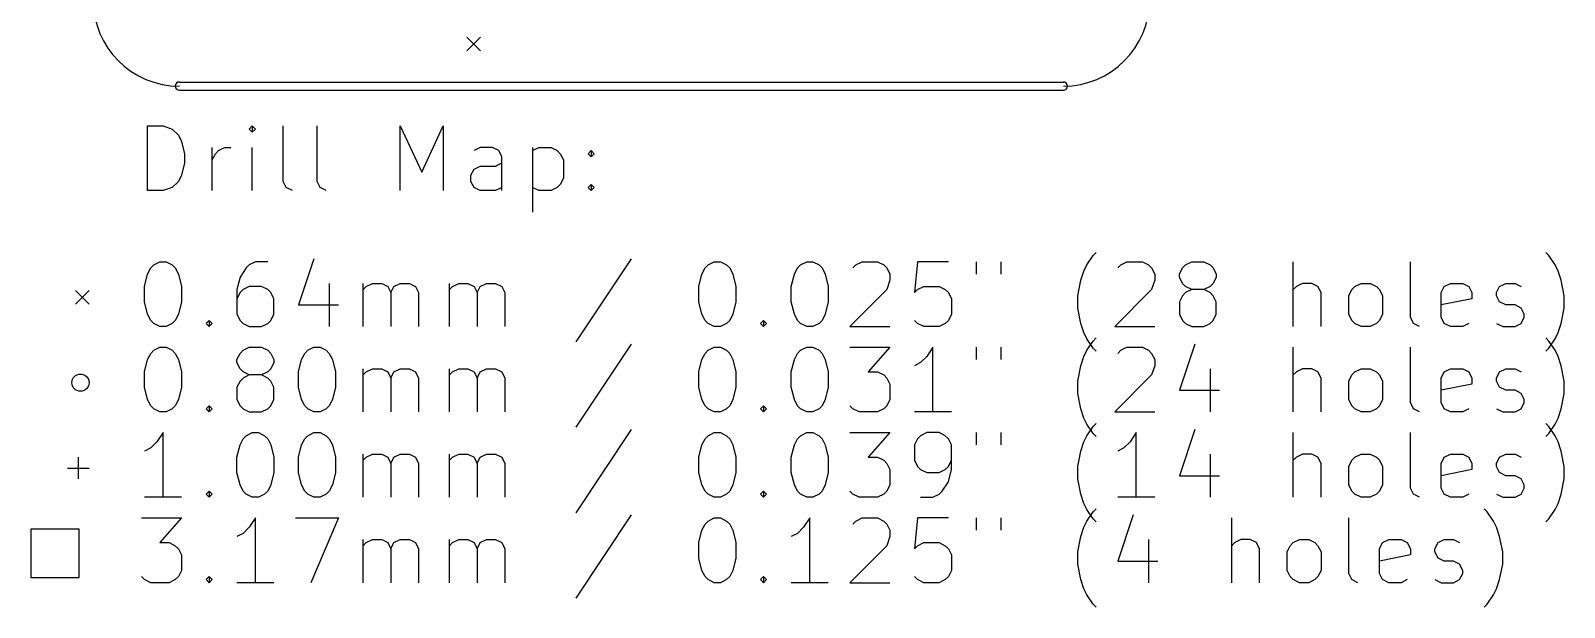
# Model space of a CAD drawing. Extents: x -2.9 to 68.2, y -73.2 to 0.2.
# Drawn here: x -2.9 to 68.2, y -73.2 to -46.4 of the extents above; entities that cross this region are included whole.
import ezdxf

# ---------------------------------------------------------------- set-up
doc = ezdxf.new("R2010")
doc.units = 0
doc.header["$MEASUREMENT"] = 0
doc.layers.add('BLACK', color=7, linetype='CONTINUOUS')

msp = doc.modelspace()

# ---------------------------------------------------------------- linework, layer by layer
at = {"layer": 'Black'}
for p, q in [((17.3355, -46.736), (17.9705, -47.371)), ((17.9705, -46.736), (17.3355, -47.371)), ((4, -48.8095), (45, -48.8095)), ((4, -49.1905), (45, -49.1905)), ((2.52379, -53.8476), (2.52379, -50.8476)), ((2.52379, -50.8476), (3.23807, -50.8476)), ((3.23807, -50.8476), (3.66664, -50.9905)), ((3.66664, -50.9905), (3.95236, -51.2762)), ((7.38093, -50.8476), (7.23807, -50.9905)), ((7.23807, -50.9905), (7.38093, -51.1334)), ((7.52379, -50.9905), (7.38093, -50.8476)), ((7.38093, -50.8476), (7.38093, -51.1334)), ((7.38093, -51.1334), (7.52379, -50.9905)), ((8.8095, -53.4191), (8.8095, -50.8476)), ((10.3809, -53.4191), (10.3809, -50.8476)), ((14.2381, -53.8476), (14.2381, -50.8476)), ((14.2381, -50.8476), (15.2381, -52.9905)), ((15.2381, -52.9905), (16.2381, -50.8476)), ((16.2381, -50.8476), (16.2381, -53.8476)), ((3.95236, -51.2762), (4.09521, -51.5619)), ((4.09521, -51.5619), (4.23807, -52.1334)), ((5.52379, -53.8476), (5.52379, -51.8476)), ((5.8095, -51.9905), (6.09521, -51.8476)), ((6.09521, -51.8476), (6.38093, -51.8476)), ((7.38093, -53.8476), (7.38093, -51.8476)), ((17.9524, -51.8476), (17.6666, -51.9905)), ((18.5238, -51.8476), (17.9524, -51.8476)), ((18.8095, -51.9905), (18.5238, -51.8476)), ((20.3809, -51.8476), (20.3809, -54.8476)), ((20.3809, -51.9905), (20.6666, -51.8476)), ((20.6666, -51.8476), (21.2381, -51.8476)), ((21.2381, -51.8476), (21.5238, -51.9905)), ((4.23807, -52.5619), (4.09521, -53.1334)), ((4.23807, -52.1334), (4.23807, -52.5619)), ((5.52379, -52.4191), (5.66664, -52.1334)), ((5.66664, -52.1334), (5.8095, -51.9905)), ((18.6666, -52.7048), (18.9524, -52.5619)), ((18.9524, -52.2762), (18.8095, -51.9905)), ((18.9524, -53.8476), (18.9524, -52.2762)), ((21.5238, -51.9905), (21.6666, -52.1334)), ((21.6666, -52.1334), (21.8095, -52.4191)), ((21.8095, -52.4191), (21.8095, -53.2762)), ((22.9524, -52.1334), (23.0952, -51.9905)), ((23.0952, -52.2762), (22.9524, -52.1334)), ((23.0952, -51.9905), (23.2381, -52.1334)), ((23.0952, -51.9905), (23.0952, -52.2762)), ((23.2381, -52.1334), (23.0952, -52.2762)), ((4.09521, -53.1334), (3.95236, -53.4191)), ((17.5238, -53.1334), (17.6666, -52.8476)), ((17.5238, -53.4191), (17.5238, -53.1334)), ((17.6666, -52.8476), (17.9524, -52.7048)), ((17.9524, -52.7048), (18.6666, -52.7048)), ((21.8095, -53.2762), (21.6666, -53.5619)), ((3.23807, -53.8476), (2.52379, -53.8476)), ((3.66664, -53.7048), (3.23807, -53.8476)), ((3.95236, -53.4191), (3.66664, -53.7048)), ((8.95236, -53.7048), (8.8095, -53.4191)), ((9.23807, -53.8476), (8.95236, -53.7048)), ((10.5238, -53.7048), (10.3809, -53.4191)), ((10.8095, -53.8476), (10.5238, -53.7048)), ((17.6666, -53.7048), (17.5238, -53.4191)), ((17.9524, -53.8476), (17.6666, -53.7048)), ((18.6666, -53.8476), (17.9524, -53.8476)), ((18.9524, -53.7048), (18.6666, -53.8476)), ((20.6666, -53.8476), (20.3809, -53.7048)), ((21.2381, -53.8476), (20.6666, -53.8476)), ((21.5238, -53.7048), (21.2381, -53.8476)), ((21.6666, -53.5619), (21.5238, -53.7048)), ((22.9524, -53.7048), (23.0952, -53.5619)), ((23.0952, -53.8476), (22.9524, -53.7048)), ((23.0952, -53.5619), (23.2381, -53.7048)), ((23.0952, -53.5619), (23.0952, -53.8476)), ((23.2381, -53.7048), (23.0952, -53.8476)), ((46.0952, -57.2905), (46.3809, -56.8619)), ((46.3809, -56.8619), (46.5238, -56.7191)), ((67.5238, -56.8619), (67.3809, -56.7191)), ((67.8095, -57.2905), (67.5238, -56.8619)), ((2.52379, -57.7191), (2.66664, -57.4334)), ((2.66664, -57.4334), (2.8095, -57.2905)), ((2.8095, -57.2905), (3.09521, -57.1476)), ((3.09521, -57.1476), (3.38093, -57.1476)), ((3.38093, -57.1476), (3.66664, -57.2905)), ((3.66664, -57.2905), (3.8095, -57.4334)), ((3.8095, -57.4334), (3.95236, -57.7191)), ((7.09521, -57.4334), (6.8095, -57.8619)), ((7.23807, -57.2905), (7.09521, -57.4334)), ((7.52378, -57.1476), (7.23807, -57.2905)), ((8.09521, -57.1476), (7.52378, -57.1476)), ((10.2381, -57.0048), (9.52379, -59.1476)), ((24.9524, -57.0048), (22.3809, -60.8619)), ((28.2381, -57.7191), (28.3809, -57.4334)), ((28.3809, -57.4334), (28.5238, -57.2905)), ((28.5238, -57.2905), (28.8095, -57.1476)), ((28.8095, -57.1476), (29.0952, -57.1476)), ((29.0952, -57.1476), (29.3809, -57.2905)), ((29.3809, -57.2905), (29.5238, -57.4334)), ((29.5238, -57.4334), (29.6666, -57.7191)), ((32.5238, -57.7191), (32.6666, -57.4334)), ((32.6666, -57.4334), (32.8095, -57.2905)), ((32.8095, -57.2905), (33.0952, -57.1476)), ((33.0952, -57.1476), (33.3809, -57.1476)), ((33.3809, -57.1476), (33.6666, -57.2905)), ((33.6666, -57.2905), (33.8095, -57.4334)), ((33.8095, -57.4334), (33.9524, -57.7191)), ((35.2381, -57.4334), (35.3809, -57.2905)), ((35.3809, -57.2905), (35.6666, -57.1476)), ((35.6666, -57.1476), (36.3809, -57.1476)), ((36.3809, -57.1476), (36.6666, -57.2905)), ((36.6666, -57.2905), (36.8095, -57.4334)), ((36.8095, -57.4334), (36.9524, -57.7191)), ((38.2381, -57.1476), (38.0952, -58.5762)), ((39.6666, -57.1476), (38.2381, -57.1476)), ((40.9524, -57.1476), (40.9524, -57.7191)), ((42.0952, -57.1476), (42.0952, -57.7191)), ((45.8095, -58.0048), (45.9524, -57.5762)), ((45.9524, -57.5762), (46.0952, -57.2905)), ((47.5238, -57.4334), (47.6666, -57.2905)), ((47.6666, -57.2905), (47.9524, -57.1476)), ((47.9524, -57.1476), (48.6666, -57.1476)), ((48.6666, -57.1476), (48.9524, -57.2905)), ((48.9524, -57.2905), (49.0952, -57.4334)), ((49.0952, -57.4334), (49.2381, -57.7191)), ((50.3809, -57.7191), (50.5238, -57.4334)), ((50.5238, -57.4334), (50.6666, -57.2905)), ((50.6666, -57.2905), (50.9524, -57.1476)), ((50.9524, -57.1476), (51.5238, -57.1476)), ((51.5238, -57.1476), (51.8095, -57.2905)), ((51.8095, -57.2905), (51.9524, -57.4334)), ((51.9524, -57.4334), (52.0952, -57.7191)), ((55.6666, -60.1476), (55.6666, -57.1476)), ((61.0952, -59.7191), (61.0952, -57.1476)), ((67.9524, -57.5762), (67.8095, -57.2905)), ((68.0952, -58.0048), (67.9524, -57.5762)), ((2.38093, -58.2905), (2.52379, -57.7191)), ((2.38093, -59.0048), (2.38093, -58.2905)), ((3.95236, -57.7191), (4.09521, -58.2905)), ((4.09521, -58.2905), (4.09521, -59.0048)), ((6.8095, -57.8619), (6.66664, -58.4334)), ((7.23807, -58.2905), (6.95236, -58.4334)), ((7.8095, -58.2905), (7.23807, -58.2905)), ((8.09521, -58.4334), (7.8095, -58.2905)), ((10.9524, -58.1476), (10.9524, -60.1476)), ((12.5238, -60.1476), (12.5238, -58.1476)), ((12.5238, -58.4334), (12.6666, -58.2905)), ((12.6666, -58.2905), (12.9524, -58.1476)), ((12.9524, -58.1476), (13.3809, -58.1476)), ((13.3809, -58.1476), (13.6666, -58.2905)), ((13.6666, -58.2905), (13.8095, -58.5762)), ((13.8095, -58.5762), (13.9524, -58.2905)), ((13.9524, -58.2905), (14.2381, -58.1476)), ((14.2381, -58.1476), (14.6666, -58.1476)), ((14.6666, -58.1476), (14.9524, -58.2905)), ((14.9524, -58.2905), (15.0952, -58.5762)), ((16.5238, -60.1476), (16.5238, -58.1476)), ((16.5238, -58.4334), (16.6666, -58.2905)), ((16.6666, -58.2905), (16.9524, -58.1476)), ((16.9524, -58.1476), (17.3809, -58.1476)), ((17.3809, -58.1476), (17.6666, -58.2905)), ((17.6666, -58.2905), (17.8095, -58.5762)), ((17.8095, -58.5762), (17.9524, -58.2905)), ((17.9524, -58.2905), (18.2381, -58.1476)), ((18.2381, -58.1476), (18.6666, -58.1476)), ((18.6666, -58.1476), (18.9524, -58.2905)), ((18.9524, -58.2905), (19.0952, -58.5762)), ((28.0952, -58.2905), (28.2381, -57.7191)), ((28.0952, -59.0048), (28.0952, -58.2905)), ((29.6666, -57.7191), (29.8095, -58.2905)), ((29.8095, -58.2905), (29.8095, -59.0048)), ((32.3809, -58.2905), (32.5238, -57.7191)), ((32.3809, -59.0048), (32.3809, -58.2905)), ((33.9524, -57.7191), (34.0952, -58.2905)), ((34.0952, -58.2905), (34.0952, -59.0048)), ((36.9524, -58.0048), (36.8095, -58.4334)), ((36.9524, -57.7191), (36.9524, -58.0048)), ((38.2381, -58.4334), (38.5238, -58.2905)), ((38.5238, -58.2905), (39.2381, -58.2905)), ((39.2381, -58.2905), (39.5238, -58.4334)), ((45.6666, -58.7191), (45.8095, -58.0048)), ((49.2381, -58.0048), (49.0952, -58.4334)), ((49.2381, -57.7191), (49.2381, -58.0048)), ((50.3809, -57.8619), (50.3809, -57.7191)), ((50.5238, -58.1476), (50.3809, -57.8619)), ((50.6666, -58.2905), (50.5238, -58.1476)), ((50.9524, -58.4334), (50.6666, -58.2905)), ((51.8095, -58.2905), (51.5238, -58.4334)), ((51.9524, -58.1476), (51.8095, -58.2905)), ((52.0952, -57.8619), (51.9524, -58.1476)), ((52.0952, -57.7191), (52.0952, -57.8619)), ((55.8095, -58.2905), (55.6666, -58.4334)), ((56.0952, -58.1476), (55.8095, -58.2905)), ((56.5238, -58.1476), (56.0952, -58.1476)), ((56.8095, -58.2905), (56.5238, -58.1476)), ((56.9524, -58.5762), (56.8095, -58.2905)), ((58.3809, -58.4334), (58.5238, -58.2905)), ((58.5238, -58.2905), (58.8095, -58.1476)), ((58.8095, -58.1476), (59.2381, -58.1476)), ((59.2381, -58.1476), (59.5238, -58.2905)), ((59.5238, -58.2905), (59.6666, -58.4334)), ((62.5238, -58.5762), (62.6666, -58.2905)), ((62.6666, -58.2905), (62.9524, -58.1476)), ((62.9524, -58.1476), (63.5238, -58.1476)), ((63.5238, -58.1476), (63.8095, -58.2905)), ((63.8095, -58.2905), (63.9524, -58.5762)), ((65.0952, -58.5762), (65.2381, -58.2905)), ((65.2381, -58.2905), (65.5238, -58.1476)), ((65.5238, -58.1476), (65.9524, -58.1476)), ((65.9524, -58.1476), (66.2381, -58.2905)), ((68.2381, -58.7191), (68.0952, -58.0048)), ((-0.8255, -58.473), (-0.1905, -59.108)), ((-0.1905, -58.473), (-0.8255, -59.108)), ((2.52379, -59.5762), (2.38093, -59.0048)), ((4.09521, -59.0048), (3.95236, -59.5762)), ((6.66664, -58.4334), (6.66664, -59.5762)), ((6.8095, -58.5762), (6.66664, -58.8619)), ((6.95236, -58.4334), (6.8095, -58.5762)), ((8.23807, -58.5762), (8.09521, -58.4334)), ((8.38093, -58.8619), (8.23807, -58.5762)), ((8.38093, -59.5762), (8.38093, -58.8619)), ((13.8095, -58.5762), (13.8095, -60.1476)), ((15.0952, -58.5762), (15.0952, -60.1476)), ((17.8095, -58.5762), (17.8095, -60.1476)), ((19.0952, -58.5762), (19.0952, -60.1476)), ((28.2381, -59.5762), (28.0952, -59.0048)), ((29.8095, -59.0048), (29.6666, -59.5762)), ((32.5238, -59.5762), (32.3809, -59.0048)), ((34.0952, -59.0048), (33.9524, -59.5762)), ((36.8095, -58.4334), (35.0952, -60.1476)), ((38.0952, -58.5762), (38.2381, -58.4334)), ((39.5238, -58.4334), (39.6666, -58.5762)), ((39.6666, -58.5762), (39.8095, -58.8619)), ((39.8095, -58.8619), (39.8095, -59.5762)), ((45.6666, -59.2905), (45.6666, -58.7191)), ((49.0952, -58.4334), (47.3809, -60.1476)), ((50.5238, -58.7191), (50.3809, -59.0048)), ((50.3809, -59.0048), (50.3809, -59.5762)), ((50.6666, -58.5762), (50.5238, -58.7191)), ((50.9524, -58.4334), (50.6666, -58.5762)), ((51.5238, -58.4334), (50.9524, -58.4334)), ((51.8095, -58.5762), (51.5238, -58.4334)), ((51.9524, -58.7191), (51.8095, -58.5762)), ((52.0952, -59.0048), (51.9524, -58.7191)), ((52.0952, -59.5762), (52.0952, -59.0048)), ((56.9524, -60.1476), (56.9524, -58.5762)), ((58.2381, -58.7191), (58.3809, -58.4334)), ((58.2381, -59.5762), (58.2381, -58.7191)), ((59.6666, -58.4334), (59.8095, -58.7191)), ((59.8095, -58.7191), (59.8095, -59.5762)), ((62.5238, -59.7191), (62.5238, -58.5762)), ((63.9524, -58.8619), (62.5238, -59.1476)), ((63.9524, -58.5762), (63.9524, -58.8619)), ((65.0952, -58.7191), (65.0952, -58.5762)), ((65.2381, -59.0048), (65.0952, -58.7191)), ((65.5238, -59.1476), (65.2381, -59.0048)), ((68.2381, -59.2905), (68.2381, -58.7191)), ((2.66664, -59.8619), (2.52379, -59.5762)), ((3.95236, -59.5762), (3.8095, -59.8619)), ((6.66664, -59.5762), (6.8095, -59.8619)), ((8.23807, -59.8619), (8.38093, -59.5762)), ((9.52379, -59.1476), (11.3809, -59.1476)), ((28.3809, -59.8619), (28.2381, -59.5762)), ((29.6666, -59.5762), (29.5238, -59.8619)), ((32.6666, -59.8619), (32.5238, -59.5762)), ((33.9524, -59.5762), (33.8095, -59.8619)), ((39.8095, -59.5762), (39.6666, -59.8619)), ((45.8095, -60.0048), (45.6666, -59.2905)), ((50.3809, -59.5762), (50.5238, -59.8619)), ((51.9524, -59.8619), (52.0952, -59.5762)), ((58.3809, -59.8619), (58.2381, -59.5762)), ((59.8095, -59.5762), (59.6666, -59.8619)), ((61.2381, -60.0048), (61.0952, -59.7191)), ((62.6666, -60.0048), (62.5238, -59.7191)), ((65.9524, -59.1476), (65.5238, -59.1476)), ((66.2381, -59.2905), (65.9524, -59.1476)), ((66.3809, -59.5762), (66.2381, -59.2905)), ((66.2381, -60.0048), (66.3809, -59.7191)), ((66.3809, -59.7191), (66.3809, -59.5762)), ((68.0952, -60.0048), (68.2381, -59.2905)), ((2.8095, -60.0048), (2.66664, -59.8619)), ((3.09521, -60.1476), (2.8095, -60.0048)), ((3.38093, -60.1476), (3.09521, -60.1476)), ((3.66664, -60.0048), (3.38093, -60.1476)), ((3.8095, -59.8619), (3.66664, -60.0048)), ((5.23807, -60.0048), (5.38093, -59.8619)), ((5.38093, -60.1476), (5.23807, -60.0048)), ((5.38093, -59.8619), (5.52379, -60.0048)), ((5.38093, -59.8619), (5.38093, -60.1476)), ((5.52379, -60.0048), (5.38093, -60.1476)), ((6.8095, -59.8619), (6.95236, -60.0048)), ((6.95236, -60.0048), (7.23807, -60.1476)), ((7.23807, -60.1476), (7.8095, -60.1476)), ((7.8095, -60.1476), (8.09521, -60.0048)), ((8.09521, -60.0048), (8.23807, -59.8619)), ((28.5238, -60.0048), (28.3809, -59.8619)), ((28.8095, -60.1476), (28.5238, -60.0048)), ((29.0952, -60.1476), (28.8095, -60.1476)), ((29.3809, -60.0048), (29.0952, -60.1476)), ((29.5238, -59.8619), (29.3809, -60.0048)), ((30.9524, -60.0048), (31.0952, -59.8619)), ((31.0952, -60.1476), (30.9524, -60.0048)), ((31.0952, -59.8619), (31.2381, -60.0048)), ((31.0952, -59.8619), (31.0952, -60.1476)), ((31.2381, -60.0048), (31.0952, -60.1476)), ((32.8095, -60.0048), (32.6666, -59.8619)), ((33.0952, -60.1476), (32.8095, -60.0048)), ((33.3809, -60.1476), (33.0952, -60.1476)), ((33.6666, -60.0048), (33.3809, -60.1476)), ((33.8095, -59.8619), (33.6666, -60.0048)), ((35.0952, -60.1476), (36.9524, -60.1476)), ((38.2381, -60.0048), (38.0952, -59.8619)), ((38.5238, -60.1476), (38.2381, -60.0048)), ((39.2381, -60.1476), (38.5238, -60.1476)), ((39.5238, -60.0048), (39.2381, -60.1476)), ((39.6666, -59.8619), (39.5238, -60.0048)), ((45.9524, -60.4334), (45.8095, -60.0048)), ((46.0952, -60.7191), (45.9524, -60.4334)), ((47.3809, -60.1476), (49.2381, -60.1476)), ((50.5238, -59.8619), (50.6666, -60.0048)), ((50.6666, -60.0048), (50.9524, -60.1476)), ((50.9524, -60.1476), (51.5238, -60.1476)), ((51.5238, -60.1476), (51.8095, -60.0048)), ((51.8095, -60.0048), (51.9524, -59.8619)), ((58.5238, -60.0048), (58.3809, -59.8619)), ((58.8095, -60.1476), (58.5238, -60.0048)), ((59.2381, -60.1476), (58.8095, -60.1476)), ((59.5238, -60.0048), (59.2381, -60.1476)), ((59.6666, -59.8619), (59.5238, -60.0048)), ((61.5238, -60.1476), (61.2381, -60.0048)), ((62.9524, -60.1476), (62.6666, -60.0048)), ((63.5238, -60.1476), (62.9524, -60.1476)), ((63.8095, -60.0048), (63.5238, -60.1476)), ((65.0952, -60.0048), (65.3809, -60.1476)), ((65.3809, -60.1476), (65.9524, -60.1476)), ((65.9524, -60.1476), (66.2381, -60.0048)), ((67.8095, -60.7191), (67.9524, -60.4334)), ((67.9524, -60.4334), (68.0952, -60.0048)), ((2.8095, -61.2505), (3.09521, -61.1076)), ((3.09521, -61.1076), (3.38093, -61.1076)), ((3.38093, -61.1076), (3.66664, -61.2505)), ((6.95236, -61.2505), (7.23807, -61.1076)), ((7.23807, -61.1076), (7.8095, -61.1076)), ((7.8095, -61.1076), (8.09521, -61.2505)), ((9.95236, -61.2505), (10.2381, -61.1076)), ((10.2381, -61.1076), (10.5238, -61.1076)), ((10.5238, -61.1076), (10.8095, -61.2505)), ((24.9524, -60.9648), (22.3809, -64.8219)), ((28.5238, -61.2505), (28.8095, -61.1076)), ((28.8095, -61.1076), (29.0952, -61.1076)), ((29.0952, -61.1076), (29.3809, -61.2505)), ((32.8095, -61.2505), (33.0952, -61.1076)), ((33.0952, -61.1076), (33.3809, -61.1076)), ((33.3809, -61.1076), (33.6666, -61.2505)), ((35.0952, -61.1076), (36.9524, -61.1076)), ((36.9524, -61.1076), (35.9524, -62.2505)), ((38.9524, -61.1076), (38.6666, -61.5362)), ((38.9524, -64.1076), (38.9524, -61.1076)), ((40.9524, -61.1076), (40.9524, -61.6791)), ((42.0952, -61.1076), (42.0952, -61.6791)), ((46.3809, -61.1476), (46.0952, -60.7191)), ((46.0952, -61.2505), (46.3809, -60.8219)), ((46.3809, -60.8219), (46.5238, -60.6791)), ((46.5238, -61.2905), (46.3809, -61.1476)), ((47.6666, -61.2505), (47.9524, -61.1076)), ((47.9524, -61.1076), (48.6666, -61.1076)), ((48.6666, -61.1076), (48.9524, -61.2505)), ((51.0952, -60.9648), (50.3809, -63.1076)), ((55.6666, -64.1076), (55.6666, -61.1076)), ((61.0952, -63.6791), (61.0952, -61.1076)), ((67.5238, -60.8219), (67.3809, -60.6791)), ((67.3809, -61.2905), (67.5238, -61.1476)), ((67.5238, -61.1476), (67.8095, -60.7191)), ((67.8095, -61.2505), (67.5238, -60.8219)), ((2.38093, -62.2505), (2.52379, -61.6791)), ((2.52379, -61.6791), (2.66664, -61.3934)), ((2.66664, -61.3934), (2.8095, -61.2505)), ((3.66664, -61.2505), (3.8095, -61.3934)), ((3.8095, -61.3934), (3.95236, -61.6791)), ((3.95236, -61.6791), (4.09521, -62.2505)), ((6.66664, -61.6791), (6.8095, -61.3934)), ((6.66664, -61.8219), (6.66664, -61.6791)), ((6.8095, -62.1076), (6.66664, -61.8219)), ((6.8095, -61.3934), (6.95236, -61.2505)), ((8.09521, -61.2505), (8.23807, -61.3934)), ((8.23807, -61.3934), (8.38093, -61.6791)), ((8.38093, -61.8219), (8.23807, -62.1076)), ((8.38093, -61.6791), (8.38093, -61.8219)), ((9.52379, -62.2505), (9.66664, -61.6791)), ((9.66664, -61.6791), (9.8095, -61.3934)), ((9.8095, -61.3934), (9.95236, -61.2505)), ((10.8095, -61.2505), (10.9524, -61.3934)), ((10.9524, -61.3934), (11.0952, -61.6791)), ((11.0952, -61.6791), (11.2381, -62.2505)), ((28.0952, -62.2505), (28.2381, -61.6791)), ((28.2381, -61.6791), (28.3809, -61.3934)), ((28.3809, -61.3934), (28.5238, -61.2505)), ((29.3809, -61.2505), (29.5238, -61.3934)), ((29.5238, -61.3934), (29.6666, -61.6791)), ((29.6666, -61.6791), (29.8095, -62.2505)), ((32.3809, -62.2505), (32.5238, -61.6791)), ((32.5238, -61.6791), (32.6666, -61.3934)), ((32.6666, -61.3934), (32.8095, -61.2505)), ((33.6666, -61.2505), (33.8095, -61.3934)), ((33.8095, -61.3934), (33.9524, -61.6791)), ((33.9524, -61.6791), (34.0952, -62.2505)), ((38.3809, -61.8219), (38.0952, -61.9648)), ((38.6666, -61.5362), (38.3809, -61.8219)), ((45.8095, -61.9648), (45.9524, -61.5362)), ((45.9524, -61.5362), (46.0952, -61.2505)), ((47.5238, -61.3934), (47.6666, -61.2505)), ((48.9524, -61.2505), (49.0952, -61.3934)), ((49.0952, -61.3934), (49.2381, -61.6791)), ((49.2381, -61.6791), (49.2381, -61.9648)), ((67.9524, -61.5362), (67.8095, -61.2505)), ((68.0952, -61.9648), (67.9524, -61.5362)), ((2.38093, -62.9648), (2.38093, -62.2505)), ((4.09521, -62.2505), (4.09521, -62.9648)), ((6.95236, -62.2505), (6.8095, -62.1076)), ((6.95236, -62.5362), (6.8095, -62.6791)), ((7.23807, -62.3934), (6.95236, -62.2505)), ((7.23807, -62.3934), (6.95236, -62.5362)), ((7.8095, -62.3934), (7.23807, -62.3934)), ((8.09521, -62.2505), (7.8095, -62.3934)), ((8.09521, -62.5362), (7.8095, -62.3934)), ((8.23807, -62.1076), (8.09521, -62.2505)), ((8.23807, -62.6791), (8.09521, -62.5362)), ((9.52379, -62.9648), (9.52379, -62.2505)), ((11.2381, -62.2505), (11.2381, -62.9648)), ((12.5238, -64.1076), (12.5238, -62.1076)), ((12.5238, -62.3934), (12.6666, -62.2505)), ((12.6666, -62.2505), (12.9524, -62.1076)), ((12.9524, -62.1076), (13.3809, -62.1076)), ((13.3809, -62.1076), (13.6666, -62.2505)), ((13.6666, -62.2505), (13.8095, -62.5362)), ((13.8095, -62.5362), (13.9524, -62.2505)), ((13.8095, -62.5362), (13.8095, -64.1076)), ((13.9524, -62.2505), (14.2381, -62.1076)), ((14.2381, -62.1076), (14.6666, -62.1076)), ((14.6666, -62.1076), (14.9524, -62.2505)), ((14.9524, -62.2505), (15.0952, -62.5362)), ((15.0952, -62.5362), (15.0952, -64.1076)), ((16.5238, -64.1076), (16.5238, -62.1076)), ((16.5238, -62.3934), (16.6666, -62.2505)), ((16.6666, -62.2505), (16.9524, -62.1076)), ((16.9524, -62.1076), (17.3809, -62.1076)), ((17.3809, -62.1076), (17.6666, -62.2505)), ((17.6666, -62.2505), (17.8095, -62.5362)), ((17.8095, -62.5362), (17.9524, -62.2505)), ((17.8095, -62.5362), (17.8095, -64.1076)), ((17.9524, -62.2505), (18.2381, -62.1076)), ((18.2381, -62.1076), (18.6666, -62.1076)), ((18.6666, -62.1076), (18.9524, -62.2505)), ((18.9524, -62.2505), (19.0952, -62.5362)), ((19.0952, -62.5362), (19.0952, -64.1076)), ((28.0952, -62.9648), (28.0952, -62.2505)), ((29.8095, -62.2505), (29.8095, -62.9648)), ((32.3809, -62.9648), (32.3809, -62.2505)), ((34.0952, -62.2505), (34.0952, -62.9648)), ((35.9524, -62.2505), (36.3809, -62.2505)), ((36.3809, -62.2505), (36.6666, -62.3934)), ((36.6666, -62.3934), (36.8095, -62.5362)), ((36.8095, -62.5362), (36.9524, -62.8219)), ((45.6666, -62.6791), (45.8095, -61.9648)), ((49.0952, -62.3934), (47.3809, -64.1076)), ((49.2381, -61.9648), (49.0952, -62.3934)), ((51.8095, -62.1076), (51.8095, -64.1076)), ((55.8095, -62.2505), (55.6666, -62.3934)), ((56.0952, -62.1076), (55.8095, -62.2505)), ((56.5238, -62.1076), (56.0952, -62.1076)), ((56.8095, -62.2505), (56.5238, -62.1076)), ((56.9524, -62.5362), (56.8095, -62.2505)), ((56.9524, -64.1076), (56.9524, -62.5362)), ((58.2381, -62.6791), (58.3809, -62.3934)), ((58.3809, -62.3934), (58.5238, -62.2505)), ((58.5238, -62.2505), (58.8095, -62.1076)), ((58.8095, -62.1076), (59.2381, -62.1076)), ((59.2381, -62.1076), (59.5238, -62.2505)), ((59.5238, -62.2505), (59.6666, -62.3934)), ((59.6666, -62.3934), (59.8095, -62.6791)), ((62.5238, -62.5362), (62.6666, -62.2505)), ((62.5238, -63.6791), (62.5238, -62.5362)), ((62.6666, -62.2505), (62.9524, -62.1076)), ((62.9524, -62.1076), (63.5238, -62.1076)), ((63.5238, -62.1076), (63.8095, -62.2505)), ((63.8095, -62.2505), (63.9524, -62.5362)), ((63.9524, -62.5362), (63.9524, -62.8219)), ((65.0952, -62.5362), (65.2381, -62.2505)), ((65.0952, -62.6791), (65.0952, -62.5362)), ((65.2381, -62.2505), (65.5238, -62.1076)), ((65.5238, -62.1076), (65.9524, -62.1076)), ((65.9524, -62.1076), (66.2381, -62.2505)), ((68.2381, -62.6791), (68.0952, -61.9648)), ((2.52379, -63.5362), (2.38093, -62.9648)), ((4.09521, -62.9648), (3.95236, -63.5362)), ((6.8095, -62.6791), (6.66664, -62.9648)), ((6.66664, -62.9648), (6.66664, -63.5362)), ((8.38093, -62.9648), (8.23807, -62.6791)), ((8.38093, -63.5362), (8.38093, -62.9648)), ((9.66664, -63.5362), (9.52379, -62.9648)), ((11.2381, -62.9648), (11.0952, -63.5362)), ((28.2381, -63.5362), (28.0952, -62.9648)), ((29.8095, -62.9648), (29.6666, -63.5362)), ((32.5238, -63.5362), (32.3809, -62.9648)), ((34.0952, -62.9648), (33.9524, -63.5362)), ((36.9524, -62.8219), (36.9524, -63.5362)), ((45.6666, -63.2505), (45.6666, -62.6791)), ((45.8095, -63.9648), (45.6666, -63.2505)), ((50.3809, -63.1076), (52.2381, -63.1076)), ((58.2381, -63.5362), (58.2381, -62.6791)), ((59.8095, -62.6791), (59.8095, -63.5362)), ((63.9524, -62.8219), (62.5238, -63.1076)), ((65.2381, -62.9648), (65.0952, -62.6791)), ((65.5238, -63.1076), (65.2381, -62.9648)), ((65.9524, -63.1076), (65.5238, -63.1076)), ((66.2381, -63.2505), (65.9524, -63.1076)), ((66.3809, -63.5362), (66.2381, -63.2505)), ((68.0952, -63.9648), (68.2381, -63.2505)), ((68.2381, -63.2505), (68.2381, -62.6791)), ((2.66664, -63.8219), (2.52379, -63.5362)), ((2.8095, -63.9648), (2.66664, -63.8219)), ((3.09521, -64.1076), (2.8095, -63.9648)), ((3.66664, -63.9648), (3.38093, -64.1076)), ((3.8095, -63.8219), (3.66664, -63.9648)), ((3.95236, -63.5362), (3.8095, -63.8219)), ((5.23807, -63.9648), (5.38093, -63.8219)), ((5.38093, -64.1076), (5.23807, -63.9648)), ((5.38093, -63.8219), (5.52379, -63.9648)), ((5.38093, -63.8219), (5.38093, -64.1076)), ((5.52379, -63.9648), (5.38093, -64.1076)), ((6.66664, -63.5362), (6.8095, -63.8219)), ((6.8095, -63.8219), (6.95236, -63.9648)), ((6.95236, -63.9648), (7.23807, -64.1076)), ((7.8095, -64.1076), (8.09521, -63.9648)), ((8.09521, -63.9648), (8.23807, -63.8219)), ((8.23807, -63.8219), (8.38093, -63.5362)), ((9.8095, -63.8219), (9.66664, -63.5362)), ((9.95236, -63.9648), (9.8095, -63.8219)), ((10.2381, -64.1076), (9.95236, -63.9648)), ((10.8095, -63.9648), (10.5238, -64.1076)), ((10.9524, -63.8219), (10.8095, -63.9648)), ((11.0952, -63.5362), (10.9524, -63.8219)), ((28.3809, -63.8219), (28.2381, -63.5362)), ((28.5238, -63.9648), (28.3809, -63.8219)), ((28.8095, -64.1076), (28.5238, -63.9648)), ((29.3809, -63.9648), (29.0952, -64.1076)), ((29.5238, -63.8219), (29.3809, -63.9648)), ((29.6666, -63.5362), (29.5238, -63.8219)), ((30.9524, -63.9648), (31.0952, -63.8219)), ((31.0952, -64.1076), (30.9524, -63.9648)), ((31.0952, -63.8219), (31.2381, -63.9648)), ((31.0952, -63.8219), (31.0952, -64.1076)), ((31.2381, -63.9648), (31.0952, -64.1076)), ((32.6666, -63.8219), (32.5238, -63.5362)), ((32.8095, -63.9648), (32.6666, -63.8219)), ((33.0952, -64.1076), (32.8095, -63.9648)), ((33.6666, -63.9648), (33.3809, -64.1076)), ((33.8095, -63.8219), (33.6666, -63.9648)), ((33.9524, -63.5362), (33.8095, -63.8219)), ((35.2381, -63.9648), (35.0952, -63.8219)), ((35.5238, -64.1076), (35.2381, -63.9648)), ((36.6666, -63.9648), (36.3809, -64.1076)), ((36.8095, -63.8219), (36.6666, -63.9648)), ((36.9524, -63.5362), (36.8095, -63.8219)), ((45.9524, -64.3934), (45.8095, -63.9648)), ((58.3809, -63.8219), (58.2381, -63.5362)), ((58.5238, -63.9648), (58.3809, -63.8219)), ((58.8095, -64.1076), (58.5238, -63.9648)), ((59.5238, -63.9648), (59.2381, -64.1076)), ((59.6666, -63.8219), (59.5238, -63.9648)), ((59.8095, -63.5362), (59.6666, -63.8219)), ((61.2381, -63.9648), (61.0952, -63.6791)), ((61.5238, -64.1076), (61.2381, -63.9648)), ((62.6666, -63.9648), (62.5238, -63.6791)), ((62.9524, -64.1076), (62.6666, -63.9648)), ((63.8095, -63.9648), (63.5238, -64.1076)), ((65.0952, -63.9648), (65.3809, -64.1076)), ((65.9524, -64.1076), (66.2381, -63.9648)), ((66.2381, -63.9648), (66.3809, -63.6791)), ((66.3809, -63.6791), (66.3809, -63.5362)), ((67.9524, -64.3934), (68.0952, -63.9648)), ((3.38093, -64.1076), (3.09521, -64.1076)), ((7.23807, -64.1076), (7.8095, -64.1076)), ((10.5238, -64.1076), (10.2381, -64.1076)), ((29.0952, -64.1076), (28.8095, -64.1076)), ((33.3809, -64.1076), (33.0952, -64.1076)), ((36.3809, -64.1076), (35.5238, -64.1076)), ((39.8095, -64.1076), (38.0952, -64.1076)), ((46.0952, -64.6791), (45.9524, -64.3934)), ((46.3809, -65.1076), (46.0952, -64.6791)), ((46.3809, -64.7819), (46.5238, -64.6391)), ((47.3809, -64.1076), (49.2381, -64.1076)), ((59.2381, -64.1076), (58.8095, -64.1076)), ((63.5238, -64.1076), (62.9524, -64.1076)), ((65.3809, -64.1076), (65.9524, -64.1076)), ((67.5238, -64.7819), (67.3809, -64.6391)), ((67.5238, -65.1076), (67.8095, -64.6791)), ((67.8095, -64.6791), (67.9524, -64.3934)), ((3.23807, -65.0676), (2.95236, -65.4962)), ((3.23807, -68.0676), (3.23807, -65.0676)), ((6.8095, -65.6391), (6.95236, -65.3534)), ((6.95236, -65.3534), (7.09521, -65.2105)), ((7.09521, -65.2105), (7.38093, -65.0676)), ((7.38093, -65.0676), (7.66664, -65.0676)), ((7.66664, -65.0676), (7.95236, -65.2105)), ((7.95236, -65.2105), (8.09521, -65.3534)), ((8.09521, -65.3534), (8.23807, -65.6391)), ((9.66664, -65.6391), (9.8095, -65.3534)), ((9.8095, -65.3534), (9.95236, -65.2105)), ((9.95236, -65.2105), (10.2381, -65.0676)), ((10.2381, -65.0676), (10.5238, -65.0676)), ((10.5238, -65.0676), (10.8095, -65.2105)), ((10.8095, -65.2105), (10.9524, -65.3534)), ((10.9524, -65.3534), (11.0952, -65.6391)), ((24.9524, -64.9248), (22.3809, -68.7819)), ((28.2381, -65.6391), (28.3809, -65.3534)), ((28.3809, -65.3534), (28.5238, -65.2105)), ((28.5238, -65.2105), (28.8095, -65.0676)), ((28.8095, -65.0676), (29.0952, -65.0676)), ((29.0952, -65.0676), (29.3809, -65.2105)), ((29.3809, -65.2105), (29.5238, -65.3534)), ((29.5238, -65.3534), (29.6666, -65.6391)), ((32.5238, -65.6391), (32.6666, -65.3534)), ((32.6666, -65.3534), (32.8095, -65.2105)), ((32.8095, -65.2105), (33.0952, -65.0676)), ((33.0952, -65.0676), (33.3809, -65.0676)), ((33.3809, -65.0676), (33.6666, -65.2105)), ((33.6666, -65.2105), (33.8095, -65.3534)), ((33.8095, -65.3534), (33.9524, -65.6391)), ((35.0952, -65.0676), (36.9524, -65.0676)), ((36.9524, -65.0676), (35.9524, -66.2105)), ((38.2381, -65.3534), (38.0952, -65.6391)), ((38.3809, -65.2105), (38.2381, -65.3534)), ((38.6666, -65.0676), (38.3809, -65.2105)), ((39.2381, -65.0676), (38.6666, -65.0676)), ((39.5238, -65.2105), (39.2381, -65.0676)), ((39.6666, -65.3534), (39.5238, -65.2105)), ((39.8095, -65.6391), (39.6666, -65.3534)), ((40.9524, -65.0676), (40.9524, -65.6391)), ((42.0952, -65.0676), (42.0952, -65.6391)), ((45.9524, -65.4962), (46.0952, -65.2105)), ((46.0952, -65.2105), (46.3809, -64.7819)), ((46.5238, -65.2505), (46.3809, -65.1076)), ((48.3809, -65.0676), (48.0952, -65.4962)), ((48.3809, -68.0676), (48.3809, -65.0676)), ((51.0952, -64.9248), (50.3809, -67.0676)), ((55.6666, -68.0676), (55.6666, -65.0676)), ((61.0952, -67.6391), (61.0952, -65.0676)), ((67.3809, -65.2505), (67.5238, -65.1076)), ((67.8095, -65.2105), (67.5238, -64.7819)), ((67.9524, -65.4962), (67.8095, -65.2105)), ((2.66664, -65.7819), (2.38093, -65.9248)), ((2.95236, -65.4962), (2.66664, -65.7819)), ((6.66664, -66.2105), (6.8095, -65.6391)), ((8.23807, -65.6391), (8.38093, -66.2105)), ((9.52379, -66.2105), (9.66664, -65.6391)), ((11.0952, -65.6391), (11.2381, -66.2105)), ((12.5238, -68.0676), (12.5238, -66.0676)), ((12.6666, -66.2105), (12.9524, -66.0676)), ((12.9524, -66.0676), (13.3809, -66.0676)), ((13.3809, -66.0676), (13.6666, -66.2105)), ((13.9524, -66.2105), (14.2381, -66.0676)), ((14.2381, -66.0676), (14.6666, -66.0676)), ((14.6666, -66.0676), (14.9524, -66.2105)), ((16.5238, -68.0676), (16.5238, -66.0676)), ((16.6666, -66.2105), (16.9524, -66.0676)), ((16.9524, -66.0676), (17.3809, -66.0676)), ((17.3809, -66.0676), (17.6666, -66.2105)), ((17.9524, -66.2105), (18.2381, -66.0676)), ((18.2381, -66.0676), (18.6666, -66.0676)), ((18.6666, -66.0676), (18.9524, -66.2105)), ((28.0952, -66.2105), (28.2381, -65.6391)), ((29.6666, -65.6391), (29.8095, -66.2105)), ((32.3809, -66.2105), (32.5238, -65.6391)), ((33.9524, -65.6391), (34.0952, -66.2105)), ((38.0952, -65.6391), (38.0952, -66.3534)), ((39.8095, -66.7819), (39.8095, -65.6391)), ((45.6666, -66.6391), (45.8095, -65.9248)), ((45.8095, -65.9248), (45.9524, -65.4962)), ((47.8095, -65.7819), (47.5238, -65.9248)), ((48.0952, -65.4962), (47.8095, -65.7819)), ((51.8095, -66.0676), (51.8095, -68.0676)), ((56.0952, -66.0676), (55.8095, -66.2105)), ((56.5238, -66.0676), (56.0952, -66.0676)), ((56.8095, -66.2105), (56.5238, -66.0676)), ((58.5238, -66.2105), (58.8095, -66.0676)), ((58.8095, -66.0676), (59.2381, -66.0676)), ((59.2381, -66.0676), (59.5238, -66.2105)), ((62.6666, -66.2105), (62.9524, -66.0676)), ((62.9524, -66.0676), (63.5238, -66.0676)), ((63.5238, -66.0676), (63.8095, -66.2105)), ((65.2381, -66.2105), (65.5238, -66.0676)), ((65.5238, -66.0676), (65.9524, -66.0676)), ((65.9524, -66.0676), (66.2381, -66.2105)), ((68.0952, -65.9248), (67.9524, -65.4962)), ((68.2381, -66.6391), (68.0952, -65.9248)), ((-1.1905, -66.7105), (-0.1905, -66.7105)), ((-0.6905, -66.2105), (-0.6905, -67.2105)), ((6.66664, -66.9248), (6.66664, -66.2105)), ((8.38093, -66.2105), (8.38093, -66.9248)), ((9.52379, -66.9248), (9.52379, -66.2105)), ((11.2381, -66.2105), (11.2381, -66.9248)), ((12.5238, -66.3534), (12.6666, -66.2105)), ((13.6666, -66.2105), (13.8095, -66.4962)), ((13.8095, -66.4962), (13.9524, -66.2105)), ((13.8095, -66.4962), (13.8095, -68.0676)), ((14.9524, -66.2105), (15.0952, -66.4962)), ((15.0952, -66.4962), (15.0952, -68.0676)), ((16.5238, -66.3534), (16.6666, -66.2105)), ((17.6666, -66.2105), (17.8095, -66.4962)), ((17.8095, -66.4962), (17.9524, -66.2105)), ((17.8095, -66.4962), (17.8095, -68.0676)), ((18.9524, -66.2105), (19.0952, -66.4962)), ((19.0952, -66.4962), (19.0952, -68.0676)), ((28.0952, -66.9248), (28.0952, -66.2105)), ((29.8095, -66.2105), (29.8095, -66.9248)), ((32.3809, -66.9248), (32.3809, -66.2105)), ((34.0952, -66.2105), (34.0952, -66.9248)), ((35.9524, -66.2105), (36.3809, -66.2105)), ((36.3809, -66.2105), (36.6666, -66.3534)), ((36.6666, -66.3534), (36.8095, -66.4962)), ((36.8095, -66.4962), (36.9524, -66.7819)), ((36.9524, -66.7819), (36.9524, -67.4962)), ((38.0952, -66.3534), (38.2381, -66.6391)), ((38.2381, -66.6391), (38.3809, -66.7819)), ((38.3809, -66.7819), (38.6666, -66.9248)), ((39.2381, -66.9248), (39.5238, -66.7819)), ((39.5238, -66.7819), (39.6666, -66.6391)), ((39.6666, -66.6391), (39.8095, -66.3534)), ((39.6666, -67.3534), (39.8095, -66.7819)), ((45.6666, -67.2105), (45.6666, -66.6391)), ((55.8095, -66.2105), (55.6666, -66.3534)), ((56.9524, -66.4962), (56.8095, -66.2105)), ((56.9524, -68.0676), (56.9524, -66.4962)), ((58.2381, -66.6391), (58.3809, -66.3534)), ((58.2381, -67.4962), (58.2381, -66.6391)), ((58.3809, -66.3534), (58.5238, -66.2105)), ((59.5238, -66.2105), (59.6666, -66.3534)), ((59.6666, -66.3534), (59.8095, -66.6391)), ((59.8095, -66.6391), (59.8095, -67.4962)), ((62.5238, -66.4962), (62.6666, -66.2105)), ((62.5238, -67.6391), (62.5238, -66.4962)), ((63.9524, -66.7819), (62.5238, -67.0676)), ((63.8095, -66.2105), (63.9524, -66.4962)), ((63.9524, -66.4962), (63.9524, -66.7819)), ((65.0952, -66.4962), (65.2381, -66.2105)), ((65.0952, -66.6391), (65.0952, -66.4962)), ((65.2381, -66.9248), (65.0952, -66.6391)), ((68.2381, -67.2105), (68.2381, -66.6391)), ((6.8095, -67.4962), (6.66664, -66.9248)), ((6.95236, -67.7819), (6.8095, -67.4962)), ((8.23807, -67.4962), (8.09521, -67.7819)), ((8.38093, -66.9248), (8.23807, -67.4962)), ((9.66664, -67.4962), (9.52379, -66.9248)), ((9.8095, -67.7819), (9.66664, -67.4962)), ((11.0952, -67.4962), (10.9524, -67.7819)), ((11.2381, -66.9248), (11.0952, -67.4962)), ((28.2381, -67.4962), (28.0952, -66.9248)), ((28.3809, -67.7819), (28.2381, -67.4962)), ((29.6666, -67.4962), (29.5238, -67.7819)), ((29.8095, -66.9248), (29.6666, -67.4962)), ((32.5238, -67.4962), (32.3809, -66.9248)), ((32.6666, -67.7819), (32.5238, -67.4962)), ((33.9524, -67.4962), (33.8095, -67.7819)), ((34.0952, -66.9248), (33.9524, -67.4962)), ((36.9524, -67.4962), (36.8095, -67.7819)), ((38.6666, -66.9248), (39.2381, -66.9248)), ((39.3809, -67.7819), (39.6666, -67.3534)), ((45.8095, -67.9248), (45.6666, -67.2105)), ((50.3809, -67.0676), (52.2381, -67.0676)), ((58.3809, -67.7819), (58.2381, -67.4962)), ((59.8095, -67.4962), (59.6666, -67.7819)), ((65.5238, -67.0676), (65.2381, -66.9248)), ((65.9524, -67.0676), (65.5238, -67.0676)), ((66.2381, -67.2105), (65.9524, -67.0676)), ((66.3809, -67.4962), (66.2381, -67.2105)), ((66.3809, -67.6391), (66.3809, -67.4962)), ((68.0952, -67.9248), (68.2381, -67.2105)), ((4.09521, -68.0676), (2.38093, -68.0676)), ((5.23807, -67.9248), (5.38093, -67.7819)), ((5.38093, -68.0676), (5.23807, -67.9248)), ((5.38093, -67.7819), (5.52379, -67.9248)), ((5.38093, -67.7819), (5.38093, -68.0676)), ((5.52379, -67.9248), (5.38093, -68.0676)), ((7.09521, -67.9248), (6.95236, -67.7819)), ((7.38093, -68.0676), (7.09521, -67.9248)), ((7.66664, -68.0676), (7.38093, -68.0676)), ((7.95236, -67.9248), (7.66664, -68.0676)), ((8.09521, -67.7819), (7.95236, -67.9248)), ((9.95236, -67.9248), (9.8095, -67.7819)), ((10.2381, -68.0676), (9.95236, -67.9248)), ((10.5238, -68.0676), (10.2381, -68.0676)), ((10.8095, -67.9248), (10.5238, -68.0676)), ((10.9524, -67.7819), (10.8095, -67.9248)), ((28.5238, -67.9248), (28.3809, -67.7819)), ((28.8095, -68.0676), (28.5238, -67.9248)), ((29.0952, -68.0676), (28.8095, -68.0676)), ((29.3809, -67.9248), (29.0952, -68.0676)), ((29.5238, -67.7819), (29.3809, -67.9248)), ((30.9524, -67.9248), (31.0952, -67.7819)), ((31.0952, -68.0676), (30.9524, -67.9248)), ((31.0952, -67.7819), (31.2381, -67.9248)), ((31.0952, -67.7819), (31.0952, -68.0676)), ((31.2381, -67.9248), (31.0952, -68.0676)), ((32.8095, -67.9248), (32.6666, -67.7819)), ((33.0952, -68.0676), (32.8095, -67.9248)), ((33.3809, -68.0676), (33.0952, -68.0676)), ((33.6666, -67.9248), (33.3809, -68.0676)), ((33.8095, -67.7819), (33.6666, -67.9248)), ((35.2381, -67.9248), (35.0952, -67.7819)), ((35.5238, -68.0676), (35.2381, -67.9248)), ((36.3809, -68.0676), (35.5238, -68.0676)), ((36.6666, -67.9248), (36.3809, -68.0676)), ((36.8095, -67.7819), (36.6666, -67.9248)), ((38.3809, -68.0676), (38.9524, -68.0676)), ((38.9524, -68.0676), (39.2381, -67.9248)), ((39.2381, -67.9248), (39.3809, -67.7819)), ((45.9524, -68.3534), (45.8095, -67.9248)), ((49.2381, -68.0676), (47.5238, -68.0676)), ((58.5238, -67.9248), (58.3809, -67.7819)), ((58.8095, -68.0676), (58.5238, -67.9248)), ((59.2381, -68.0676), (58.8095, -68.0676)), ((59.5238, -67.9248), (59.2381, -68.0676)), ((59.6666, -67.7819), (59.5238, -67.9248)), ((61.2381, -67.9248), (61.0952, -67.6391)), ((61.5238, -68.0676), (61.2381, -67.9248)), ((62.6666, -67.9248), (62.5238, -67.6391)), ((62.9524, -68.0676), (62.6666, -67.9248)), ((63.5238, -68.0676), (62.9524, -68.0676)), ((63.8095, -67.9248), (63.5238, -68.0676)), ((65.0952, -67.9248), (65.3809, -68.0676)), ((65.3809, -68.0676), (65.9524, -68.0676)), ((65.9524, -68.0676), (66.2381, -67.9248)), ((66.2381, -67.9248), (66.3809, -67.6391)), ((67.9524, -68.3534), (68.0952, -67.9248)), ((24.9524, -68.8848), (22.3809, -72.7419)), ((46.0952, -68.6391), (45.9524, -68.3534)), ((46.3809, -69.0676), (46.0952, -68.6391)), ((46.0952, -69.1705), (46.3809, -68.7419)), ((46.3809, -68.7419), (46.5238, -68.5991)), ((48.2381, -68.8848), (47.5238, -71.0276)), ((64.6666, -68.7419), (64.5238, -68.5991)), ((64.9524, -69.1705), (64.6666, -68.7419)), ((67.5238, -69.0676), (67.8095, -68.6391)), ((67.8095, -68.6391), (67.9524, -68.3534)), ((-0.65546, -69.548), (-2.90054, -69.548)), ((-2.90054, -69.548), (-2.90054, -71.793)), ((-0.65546, -71.793), (-0.65546, -69.548)), ((2.23807, -69.0276), (4.09521, -69.0276)), ((4.09521, -69.0276), (3.09521, -70.1705)), ((7.23807, -69.4562), (6.95236, -69.7419)), ((7.52378, -69.0276), (7.23807, -69.4562)), ((7.52378, -72.0276), (7.52378, -69.0276)), ((9.38093, -69.0276), (11.3809, -69.0276)), ((11.3809, -69.0276), (10.0952, -72.0276)), ((28.0952, -70.1705), (28.2381, -69.5991)), ((28.2381, -69.5991), (28.3809, -69.3134)), ((28.3809, -69.3134), (28.5238, -69.1705)), ((28.5238, -69.1705), (28.8095, -69.0276)), ((28.8095, -69.0276), (29.0952, -69.0276)), ((29.0952, -69.0276), (29.3809, -69.1705)), ((29.3809, -69.1705), (29.5238, -69.3134)), ((29.5238, -69.3134), (29.6666, -69.5991)), ((29.6666, -69.5991), (29.8095, -70.1705)), ((32.9524, -69.4562), (32.6666, -69.7419)), ((33.2381, -69.0276), (32.9524, -69.4562)), ((33.2381, -72.0276), (33.2381, -69.0276)), ((35.2381, -69.3134), (35.3809, -69.1705)), ((35.3809, -69.1705), (35.6666, -69.0276)), ((35.6666, -69.0276), (36.3809, -69.0276)), ((36.3809, -69.0276), (36.6666, -69.1705)), ((36.6666, -69.1705), (36.8095, -69.3134)), ((36.8095, -69.3134), (36.9524, -69.5991)), ((36.9524, -69.5991), (36.9524, -69.8848)), ((38.2381, -69.0276), (38.0952, -70.4562)), ((39.6666, -69.0276), (38.2381, -69.0276)), ((40.9524, -69.0276), (40.9524, -69.5991)), ((42.0952, -69.0276), (42.0952, -69.5991)), ((45.8095, -69.8848), (45.9524, -69.4562)), ((45.9524, -69.4562), (46.0952, -69.1705)), ((46.5238, -69.2105), (46.3809, -69.0676)), ((52.8095, -72.0276), (52.8095, -69.0276)), ((58.2381, -71.5991), (58.2381, -69.0276)), ((65.0952, -69.4562), (64.9524, -69.1705)), ((65.2381, -69.8848), (65.0952, -69.4562)), ((67.3809, -69.2105), (67.5238, -69.0676)), ((3.09521, -70.1705), (3.52379, -70.1705)), ((3.52379, -70.1705), (3.8095, -70.3134)), ((3.8095, -70.3134), (3.95236, -70.4562)), ((6.95236, -69.7419), (6.66664, -69.8848)), ((12.5238, -72.0276), (12.5238, -70.0276)), ((12.5238, -70.3134), (12.6666, -70.1705)), ((12.6666, -70.1705), (12.9524, -70.0276)), ((12.9524, -70.0276), (13.3809, -70.0276)), ((13.3809, -70.0276), (13.6666, -70.1705)), ((13.6666, -70.1705), (13.8095, -70.4562)), ((13.8095, -70.4562), (13.9524, -70.1705)), ((13.9524, -70.1705), (14.2381, -70.0276)), ((14.2381, -70.0276), (14.6666, -70.0276)), ((14.6666, -70.0276), (14.9524, -70.1705)), ((14.9524, -70.1705), (15.0952, -70.4562)), ((16.5238, -72.0276), (16.5238, -70.0276)), ((16.5238, -70.3134), (16.6666, -70.1705)), ((16.6666, -70.1705), (16.9524, -70.0276)), ((16.9524, -70.0276), (17.3809, -70.0276)), ((17.3809, -70.0276), (17.6666, -70.1705)), ((17.6666, -70.1705), (17.8095, -70.4562)), ((17.8095, -70.4562), (17.9524, -70.1705)), ((17.9524, -70.1705), (18.2381, -70.0276)), ((18.2381, -70.0276), (18.6666, -70.0276)), ((18.6666, -70.0276), (18.9524, -70.1705)), ((18.9524, -70.1705), (19.0952, -70.4562)), ((28.0952, -70.8848), (28.0952, -70.1705)), ((29.8095, -70.1705), (29.8095, -70.8848)), ((32.6666, -69.7419), (32.3809, -69.8848)), ((36.8095, -70.3134), (35.0952, -72.0276)), ((36.9524, -69.8848), (36.8095, -70.3134)), ((38.0952, -70.4562), (38.2381, -70.3134)), ((38.2381, -70.3134), (38.5238, -70.1705)), ((38.5238, -70.1705), (39.2381, -70.1705)), ((39.2381, -70.1705), (39.5238, -70.3134)), ((39.5238, -70.3134), (39.6666, -70.4562)), ((45.6666, -70.5991), (45.8095, -69.8848)), ((48.9524, -70.0276), (48.9524, -72.0276)), ((52.9524, -70.1705), (52.8095, -70.3134)), ((53.2381, -70.0276), (52.9524, -70.1705)), ((53.6666, -70.0276), (53.2381, -70.0276)), ((53.9524, -70.1705), (53.6666, -70.0276)), ((54.0952, -70.4562), (53.9524, -70.1705)), ((55.3809, -70.5991), (55.5238, -70.3134)), ((55.5238, -70.3134), (55.6666, -70.1705)), ((55.6666, -70.1705), (55.9524, -70.0276)), ((55.9524, -70.0276), (56.3809, -70.0276)), ((56.3809, -70.0276), (56.6666, -70.1705)), ((56.6666, -70.1705), (56.8095, -70.3134)), ((56.8095, -70.3134), (56.9524, -70.5991)), ((59.6666, -70.4562), (59.8095, -70.1705)), ((59.8095, -70.1705), (60.0952, -70.0276)), ((60.0952, -70.0276), (60.6666, -70.0276)), ((60.6666, -70.0276), (60.9524, -70.1705)), ((60.9524, -70.1705), (61.0952, -70.4562)), ((62.2381, -70.4562), (62.3809, -70.1705)), ((62.3809, -70.1705), (62.6666, -70.0276)), ((62.6666, -70.0276), (63.0952, -70.0276)), ((63.0952, -70.0276), (63.3809, -70.1705)), ((65.3809, -70.5991), (65.2381, -69.8848)), ((3.95236, -70.4562), (4.09521, -70.7419)), ((4.09521, -70.7419), (4.09521, -71.4562)), ((13.8095, -70.4562), (13.8095, -72.0276)), ((15.0952, -70.4562), (15.0952, -72.0276)), ((17.8095, -70.4562), (17.8095, -72.0276)), ((19.0952, -70.4562), (19.0952, -72.0276)), ((28.2381, -71.4562), (28.0952, -70.8848)), ((29.8095, -70.8848), (29.6666, -71.4562)), ((39.6666, -70.4562), (39.8095, -70.7419)), ((39.8095, -70.7419), (39.8095, -71.4562)), ((45.6666, -71.1705), (45.6666, -70.5991)), ((47.5238, -71.0276), (49.3809, -71.0276)), ((54.0952, -72.0276), (54.0952, -70.4562)), ((55.3809, -71.4562), (55.3809, -70.5991)), ((56.9524, -70.5991), (56.9524, -71.4562)), ((59.6666, -71.5991), (59.6666, -70.4562)), ((61.0952, -70.7419), (59.6666, -71.0276)), ((61.0952, -70.4562), (61.0952, -70.7419)), ((62.2381, -70.5991), (62.2381, -70.4562)), ((62.3809, -70.8848), (62.2381, -70.5991)), ((62.6666, -71.0276), (62.3809, -70.8848)), ((63.0952, -71.0276), (62.6666, -71.0276)), ((63.3809, -71.1705), (63.0952, -71.0276)), ((65.3809, -71.1705), (65.3809, -70.5991)), ((-2.90054, -71.793), (-0.65546, -71.793)), ((2.38093, -71.8848), (2.23807, -71.7419)), ((3.95236, -71.7419), (3.8095, -71.8848)), ((4.09521, -71.4562), (3.95236, -71.7419)), ((5.23807, -71.8848), (5.38093, -71.7419)), ((5.38093, -71.7419), (5.52379, -71.8848)), ((5.38093, -71.7419), (5.38093, -72.0276)), ((28.3809, -71.7419), (28.2381, -71.4562)), ((28.5238, -71.8848), (28.3809, -71.7419)), ((29.5238, -71.7419), (29.3809, -71.8848)), ((29.6666, -71.4562), (29.5238, -71.7419)), ((30.9524, -71.8848), (31.0952, -71.7419)), ((31.0952, -71.7419), (31.2381, -71.8848)), ((31.0952, -71.7419), (31.0952, -72.0276)), ((38.2381, -71.8848), (38.0952, -71.7419)), ((39.6666, -71.7419), (39.5238, -71.8848)), ((39.8095, -71.4562), (39.6666, -71.7419)), ((45.8095, -71.8848), (45.6666, -71.1705)), ((55.5238, -71.7419), (55.3809, -71.4562)), ((55.6666, -71.8848), (55.5238, -71.7419)), ((56.8095, -71.7419), (56.6666, -71.8848)), ((56.9524, -71.4562), (56.8095, -71.7419)), ((58.3809, -71.8848), (58.2381, -71.5991)), ((59.8095, -71.8848), (59.6666, -71.5991)), ((63.5238, -71.4562), (63.3809, -71.1705)), ((63.3809, -71.8848), (63.5238, -71.5991)), ((63.5238, -71.5991), (63.5238, -71.4562)), ((65.2381, -71.8848), (65.3809, -71.1705)), ((2.66664, -72.0276), (2.38093, -71.8848)), ((3.52379, -72.0276), (2.66664, -72.0276)), ((3.8095, -71.8848), (3.52379, -72.0276)), ((5.38093, -72.0276), (5.23807, -71.8848)), ((5.52379, -71.8848), (5.38093, -72.0276)), ((8.38093, -72.0276), (6.66664, -72.0276)), ((28.8095, -72.0276), (28.5238, -71.8848)), ((29.0952, -72.0276), (28.8095, -72.0276)), ((29.3809, -71.8848), (29.0952, -72.0276)), ((31.0952, -72.0276), (30.9524, -71.8848)), ((31.2381, -71.8848), (31.0952, -72.0276)), ((34.0952, -72.0276), (32.3809, -72.0276)), ((35.0952, -72.0276), (36.9524, -72.0276)), ((38.5238, -72.0276), (38.2381, -71.8848)), ((39.2381, -72.0276), (38.5238, -72.0276)), ((39.5238, -71.8848), (39.2381, -72.0276)), ((45.9524, -72.3134), (45.8095, -71.8848)), ((46.0952, -72.5991), (45.9524, -72.3134)), ((55.9524, -72.0276), (55.6666, -71.8848)), ((56.3809, -72.0276), (55.9524, -72.0276)), ((56.6666, -71.8848), (56.3809, -72.0276)), ((58.6666, -72.0276), (58.3809, -71.8848)), ((60.0952, -72.0276), (59.8095, -71.8848)), ((60.6666, -72.0276), (60.0952, -72.0276)), ((60.9524, -71.8848), (60.6666, -72.0276)), ((62.2381, -71.8848), (62.5238, -72.0276)), ((62.5238, -72.0276), (63.0952, -72.0276)), ((63.0952, -72.0276), (63.3809, -71.8848)), ((64.9524, -72.5991), (65.0952, -72.3134)), ((65.0952, -72.3134), (65.2381, -71.8848)), ((46.3809, -73.0276), (46.0952, -72.5991)), ((46.5238, -73.1705), (46.3809, -73.0276)), ((64.5238, -73.1705), (64.6666, -73.0276)), ((64.6666, -73.0276), (64.9524, -72.5991))]:
    msp.add_line(p, q, dxfattribs=at)
msp.add_circle((-0.5905, -62.7505), 0.4, dxfattribs=at)
for centre, radius, start, end in [((4, -45), 4, -180, -90), ((45, -45), 4, -90, 0), ((4, -49), 0.1905, 90, 270), ((45, -49), 0.1905, 270, 450)]:
    msp.add_arc(centre, radius, start, end, dxfattribs=at)

doc.saveas('drawing.dxf')
